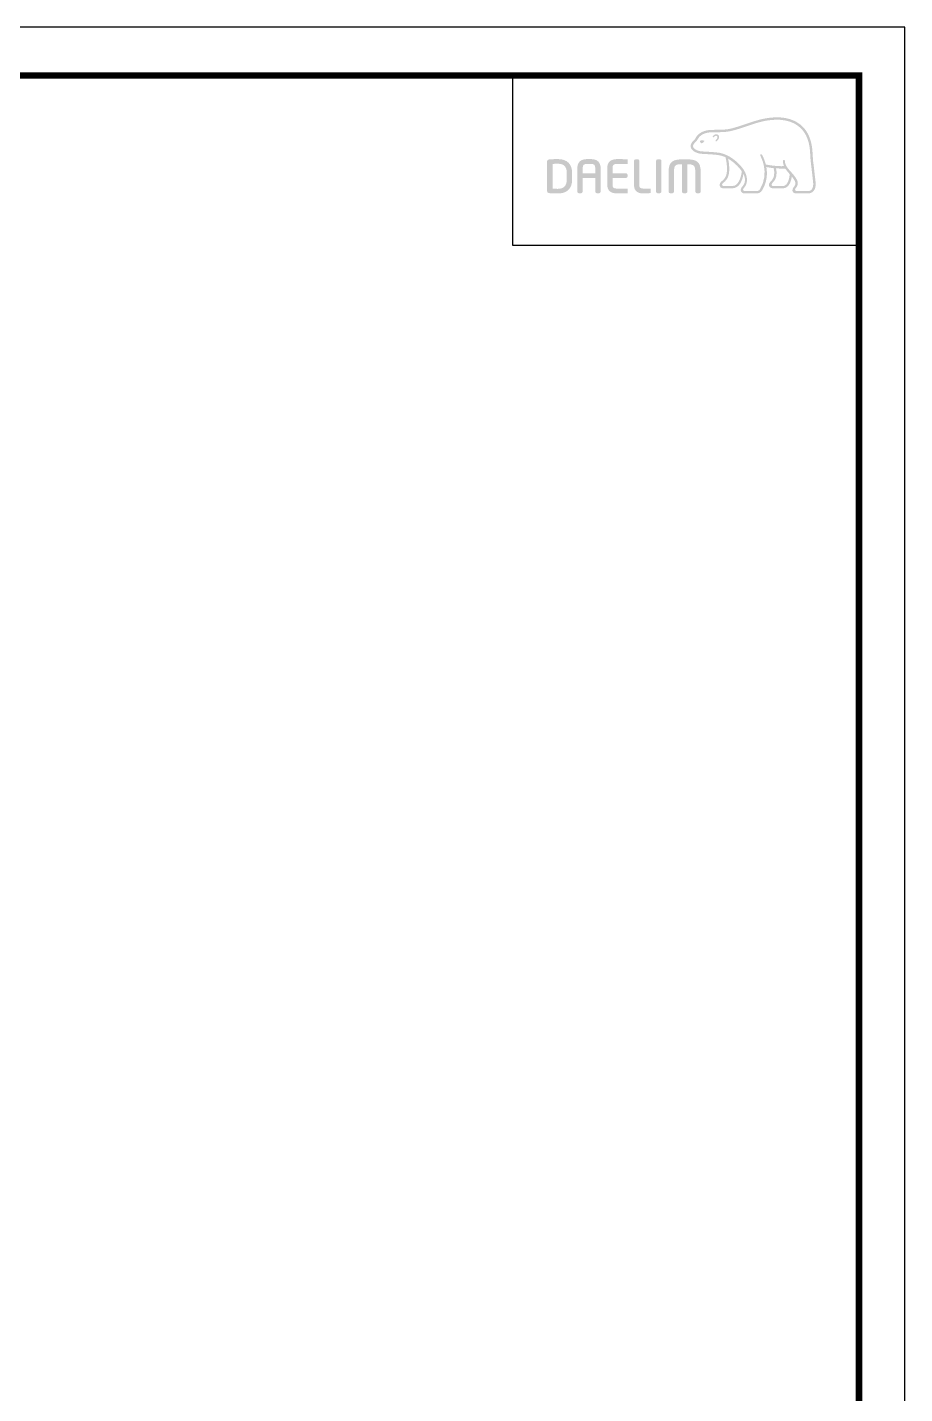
# Model space of a CAD drawing. Extents: x 2472 to 3262, y 0 to 579.
# Drawn here: x 3016.7 to 3261.7, y 197.4 to 578.8 of the extents above; entities that cross this region are included whole.
import ezdxf

# ---------------------------------------------------------------- set-up
doc = ezdxf.new("R2010")
doc.units = 0
doc.header["$LTSCALE"] = 10
doc.header["$MEASUREMENT"] = 0
doc.layers.get('0').update_dxf_attribs({"linetype": 'CONTINUOUS'})

msp = doc.modelspace()

# ---------------------------------------------------------------- hatches: boundary and pattern name
h = msp.add_hatch(color=5)
edge = h.paths.add_edge_path()
edge.add_spline(control_points=[(3233.53, 550.71), (3230.7, 553.89), (3226.29, 553.92), (3223.09, 553.39)], knot_values=[4, 4, 4, 4, 5, 5, 5, 5], degree=3, periodic=0)
edge.add_spline(control_points=[(3223.09, 553.39), (3221.14, 553.07), (3219.25, 552.42), (3217.42, 551.81)], knot_values=[5, 5, 5, 5, 6, 6, 6, 6], degree=3, periodic=0)
edge.add_spline(control_points=[(3217.42, 551.81), (3215.91, 551.28), (3214.33, 550.75), (3212.75, 550.4)], knot_values=[6, 6, 6, 6, 7, 7, 7, 7], degree=3, periodic=0)
edge.add_spline(control_points=[(3212.75, 550.4), (3211.66, 550.17), (3210.28, 550.17), (3209.06, 550.16)], knot_values=[7, 7, 7, 7, 8, 8, 8, 8], degree=3, periodic=0)
edge.add_spline(control_points=[(3209.06, 550.16), (3209.06, 550.16), (3207.9, 550.14), (3207.9, 550.14)], knot_values=[8.00001, 8.00001, 8.00001, 8.00001, 9, 9, 9, 9], degree=3, periodic=0)
edge.add_spline(control_points=[(3207.9, 550.14), (3205.62, 550.08), (3204.06, 549.3), (3203.29, 547.8)], knot_values=[9, 9, 9, 9, 10, 10, 10, 10], degree=3, periodic=0)
edge.add_spline(control_points=[(3203.29, 547.8), (3203.29, 547.8), (3203.25, 547.73), (3203.25, 547.73)], knot_values=[10.00001, 10.00001, 10.00001, 10.00001, 11, 11, 11, 11], degree=3, periodic=0)
edge.add_spline(control_points=[(3203.25, 547.73), (3203.12, 547.51), (3202.95, 547.32), (3202.75, 547.14)], knot_values=[11, 11, 11, 11, 12, 12, 12, 12], degree=3, periodic=0)
edge.add_spline(control_points=[(3202.75, 547.14), (3202.54, 546.93), (3202.33, 546.72), (3202.18, 546.45)], knot_values=[12, 12, 12, 12, 13, 13, 13, 13], degree=3, periodic=0)
edge.add_spline(control_points=[(3202.18, 546.45), (3201.89, 545.94), (3201.86, 545.42), (3202.11, 544.94)], knot_values=[13, 13, 13, 13, 14, 14, 14, 14], degree=3, periodic=0)
edge.add_spline(control_points=[(3202.11, 544.94), (3202.6, 544.03), (3203.98, 543.54), (3204.8, 543.47), (3204.8, 543.47), (3206.03, 543.4), (3206.03, 543.4)], knot_values=[14, 14, 14, 14, 15, 15, 15, 16, 16, 16, 16], degree=3, periodic=0)
edge.add_spline(control_points=[(3206.03, 543.4), (3207.33, 543.32), (3208.95, 543.23), (3209.92, 543.06)], knot_values=[16, 16, 16, 16, 17, 17, 17, 17], degree=3, periodic=0)
edge.add_spline(control_points=[(3209.92, 543.06), (3210.53, 542.95), (3211.12, 542.76), (3211.66, 542.51)], knot_values=[17, 17, 17, 17, 18, 18, 18, 18], degree=3, periodic=0)
edge.add_spline(control_points=[(3211.66, 542.51), (3211.69, 542.45), (3212.18, 540.67), (3212.08, 538.7)], knot_values=[18, 18, 18, 18, 19, 19, 19, 19], degree=3, periodic=0)
edge.add_spline(control_points=[(3212.08, 538.7), (3211.99, 536.91), (3211.2, 536.29), (3210.64, 535.83)], knot_values=[19, 19, 19, 19, 20, 20, 20, 20], degree=3, periodic=0)
edge.add_spline(control_points=[(3210.64, 535.83), (3210.63, 535.82), (3210.08, 535.39), (3210.04, 534.86)], knot_values=[20, 20, 20, 20, 21, 21, 21, 21], degree=3, periodic=0)
edge.add_spline(control_points=[(3210.04, 534.86), (3210.02, 534.58), (3210.09, 534.32), (3210.26, 534.14)], knot_values=[21, 21, 21, 21, 22, 22, 22, 22], degree=3, periodic=0)
edge.add_spline(control_points=[(3210.26, 534.14), (3210.45, 533.93), (3210.74, 533.83), (3211.11, 533.83), (3211.11, 533.83), (3213.58, 533.83), (3213.58, 533.83)], knot_values=[22, 22, 22, 22, 23, 23, 23, 24, 24, 24, 24], degree=3, periodic=0)
edge.add_spline(control_points=[(3213.58, 533.83), (3215.61, 533.83), (3216.47, 536.2), (3216.68, 537.86)], knot_values=[24, 24, 24, 24, 25, 25, 25, 25], degree=3, periodic=0)
edge.add_spline(control_points=[(3216.68, 537.86), (3217.28, 536.67), (3217.27, 535.33), (3216.51, 534.48)], knot_values=[25, 25, 25, 25, 26, 26, 26, 26], degree=3, periodic=0)
edge.add_spline(control_points=[(3216.51, 534.48), (3216.51, 534.48), (3215.85, 533.87), (3215.92, 533.28)], knot_values=[26.00001, 26.00001, 26.00001, 26.00001, 27, 27, 27, 27], degree=3, periodic=0)
edge.add_spline(control_points=[(3215.92, 533.28), (3215.98, 532.67), (3216.5, 532.42), (3216.91, 532.42), (3216.91, 532.42), (3220.44, 532.42), (3220.44, 532.42)], knot_values=[27, 27, 27, 27, 28, 28, 28, 29, 29, 29, 29], degree=3, periodic=0)
edge.add_spline(control_points=[(3220.44, 532.42), (3221.06, 532.42), (3221.56, 532.7), (3221.89, 533.24)], knot_values=[29, 29, 29, 29, 30, 30, 30, 30], degree=3, periodic=0)
edge.add_spline(control_points=[(3221.89, 533.24), (3223.33, 535.61), (3223.4, 537.95), (3223.09, 539.77)], knot_values=[30, 30, 30, 30, 31, 31, 31, 31], degree=3, periodic=0)
edge.add_spline(control_points=[(3223.09, 539.77), (3223.51, 539.68), (3224.23, 539.55), (3225.11, 539.46)], knot_values=[31, 31, 31, 31, 32, 32, 32, 32], degree=3, periodic=0)
edge.add_spline(control_points=[(3225.11, 539.46), (3225.17, 539.21), (3225.26, 538.65), (3225.26, 538.65)], knot_values=[32, 32, 32, 32, 33, 33, 33, 33], degree=3, periodic=0)
edge.add_spline(control_points=[(3225.26, 538.65), (3225.28, 538.44), (3225.28, 538.25), (3225.28, 538.08)], knot_values=[33, 33, 33, 33, 34, 34, 34, 34], degree=3, periodic=0)
edge.add_spline(control_points=[(3225.28, 538.08), (3225.28, 536.71), (3224.68, 536.12), (3224.34, 535.78)], knot_values=[34, 34, 34, 34, 35, 35, 35, 35], degree=3, periodic=0)
edge.add_spline(control_points=[(3224.34, 535.78), (3224.33, 535.78), (3223.86, 535.31), (3223.81, 534.92)], knot_values=[35, 35, 35, 35, 36, 36, 36, 36], degree=3, periodic=0)
edge.add_spline(control_points=[(3223.81, 534.92), (3223.81, 534.92), (3223.71, 534.51), (3224.07, 534.15)], knot_values=[36.00001, 36.00001, 36.00001, 36.00001, 37, 37, 37, 37], degree=3, periodic=0)
edge.add_spline(control_points=[(3224.07, 534.15), (3224.26, 533.94), (3224.58, 533.83), (3224.99, 533.83), (3224.99, 533.83), (3227.73, 533.83), (3227.73, 533.83)], knot_values=[37, 37, 37, 37, 38, 38, 38, 39, 39, 39, 39], degree=3, periodic=0)
edge.add_spline(control_points=[(3227.73, 533.83), (3229.48, 533.83), (3230.02, 535.99), (3230.19, 537.11)], knot_values=[39, 39, 39, 39, 40, 40, 40, 40], degree=3, periodic=0)
edge.add_spline(control_points=[(3230.19, 537.11), (3230.5, 536.71), (3230.86, 536.24), (3231.07, 535.78)], knot_values=[40, 40, 40, 40, 41, 41, 41, 41], degree=3, periodic=0)
edge.add_spline(control_points=[(3231.07, 535.78), (3231.22, 535.48), (3231.24, 535.13), (3231.13, 534.81)], knot_values=[41, 41, 41, 41, 42, 42, 42, 42], degree=3, periodic=0)
edge.add_spline(control_points=[(3231.13, 534.81), (3230.95, 534.23), (3230.22, 533.81), (3230.37, 533.12)], knot_values=[42, 42, 42, 42, 43, 43, 43, 43], degree=3, periodic=0)
edge.add_spline(control_points=[(3230.37, 533.12), (3230.5, 532.58), (3230.94, 532.42), (3231.41, 532.42), (3231.41, 532.42), (3234.92, 532.42), (3234.92, 532.42)], knot_values=[43, 43, 43, 43, 44, 44, 44, 45, 45, 45, 45], degree=3, periodic=0)
edge.add_spline(control_points=[(3234.92, 532.42), (3234.95, 532.42), (3235.65, 532.41), (3236.22, 533.01)], knot_values=[45, 45, 45, 45, 46, 46, 46, 46], degree=3, periodic=0)
edge.add_spline(control_points=[(3236.22, 533.01), (3236.74, 533.58), (3236.95, 534.42), (3236.83, 535.6)], knot_values=[46, 46, 46, 46, 47, 47, 47, 47], degree=3, periodic=0)
edge.add_spline(control_points=[(3236.83, 535.6), (3236.83, 535.6), (3236.3, 540.2), (3236.3, 540.2)], knot_values=[0, 0, 0, 0, 1, 1, 1, 1], degree=3, periodic=0)
edge.add_spline(control_points=[(3236.3, 540.2), (3236.1, 541.53), (3236.07, 542.25), (3236.04, 542.96), (3236.04, 542.96), (3235.91, 544.77), (3235.91, 544.77)], knot_values=[1, 1, 1, 1, 2, 2, 2, 3, 3, 3, 3], degree=3, periodic=0)
edge.add_spline(control_points=[(3235.91, 544.77), (3235.64, 547.24), (3234.84, 549.25), (3233.53, 550.71)], knot_values=[3, 3, 3, 3, 4, 4, 4, 4], degree=3, periodic=0)
edge = h.paths.add_edge_path(flags=16)
edge.add_spline(control_points=[(3212.89, 549.75), (3214.52, 550.1), (3216.11, 550.64), (3217.64, 551.17)], knot_values=[31, 31, 31, 31, 32, 32, 32, 32], degree=3, periodic=0)
edge.add_spline(control_points=[(3217.64, 551.17), (3219.44, 551.78), (3221.3, 552.41), (3223.2, 552.73)], knot_values=[32, 32, 32, 32, 33, 33, 33, 33], degree=3, periodic=0)
edge.add_spline(control_points=[(3223.2, 552.73), (3226.24, 553.23), (3230.4, 553.2), (3233.02, 550.27)], knot_values=[33, 33, 33, 33, 34, 34, 34, 34], degree=3, periodic=0)
edge.add_spline(control_points=[(3233.02, 550.27), (3234.23, 548.91), (3234.98, 547.03), (3235.23, 544.7), (3235.23, 544.7), (3235.36, 542.92), (3235.36, 542.92)], knot_values=[34, 34, 34, 34, 35, 35, 35, 36, 36, 36, 36], degree=3, periodic=0)
edge.add_spline(control_points=[(3235.36, 542.92), (3235.39, 542.21), (3235.44, 541.47), (3235.62, 540.11), (3235.62, 540.11), (3236.15, 535.52), (3236.15, 535.52)], knot_values=[36, 36, 36, 36, 37, 37, 37, 38, 38, 38, 38], degree=3, periodic=0)
edge.add_spline(control_points=[(3236.15, 535.52), (3236.24, 534.57), (3236.09, 533.89), (3235.73, 533.48)], knot_values=[38, 38, 38, 38, 39, 39, 39, 39], degree=3, periodic=0)
edge.add_spline(control_points=[(3235.73, 533.48), (3235.38, 533.09), (3234.95, 533.09), (3234.92, 533.09), (3234.92, 533.09), (3231.47, 533.09), (3231.47, 533.09)], knot_values=[0, 0, 0, 0, 1, 1, 1, 2, 2, 2, 2], degree=3, periodic=0)
edge.add_spline(control_points=[(3231.47, 533.09), (3231.26, 533.09), (3231.09, 533.18), (3231.09, 533.43)], knot_values=[2, 2, 2, 2, 3, 3, 3, 3], degree=3, periodic=0)
edge.add_spline(control_points=[(3231.09, 533.43), (3231.09, 533.79), (3231.55, 534.09), (3231.73, 534.55)], knot_values=[3, 3, 3, 3, 4, 4, 4, 4], degree=3, periodic=0)
edge.add_spline(control_points=[(3231.73, 534.55), (3231.92, 535.05), (3231.9, 535.59), (3231.68, 536.07)], knot_values=[4, 4, 4, 4, 5, 5, 5, 5], degree=3, periodic=0)
edge.add_spline(control_points=[(3231.68, 536.07), (3231.27, 536.94), (3230.66, 537.63), (3230.07, 538.29)], knot_values=[5, 5, 5, 5, 6, 6, 6, 6], degree=3, periodic=0)
edge.add_spline(control_points=[(3230.07, 538.29), (3229.23, 539.23), (3228.33, 540.13), (3228.27, 541.42)], knot_values=[6, 6, 6, 6, 7, 7, 7, 7], degree=3, periodic=0)
edge.add_spline(control_points=[(3228.27, 541.42), (3228.26, 541.61), (3228.18, 541.79), (3227.99, 541.78)], knot_values=[7, 7, 7, 7, 8, 8, 8, 8], degree=3, periodic=0)
edge.add_spline(control_points=[(3227.99, 541.78), (3227.81, 541.78), (3227.68, 541.61), (3227.69, 541.37)], knot_values=[8, 8, 8, 8, 9, 9, 9, 9], degree=3, periodic=0)
edge.add_spline(control_points=[(3227.69, 541.37), (3227.73, 540.88), (3227.86, 540.43), (3228.03, 540.02)], knot_values=[9, 9, 9, 9, 10, 10, 10, 10], degree=3, periodic=0)
edge.add_spline(control_points=[(3228.03, 540.02), (3225.75, 539.92), (3223.47, 540.37), (3222.93, 540.49)], knot_values=[10, 10, 10, 10, 11, 11, 11, 11], degree=3, periodic=0)
edge.add_spline(control_points=[(3222.93, 540.49), (3222.53, 542.11), (3221.87, 543.17), (3221.86, 543.19)], knot_values=[11, 11, 11, 11, 12, 12, 12, 12], degree=3, periodic=0)
edge.add_spline(control_points=[(3221.86, 543.19), (3221.76, 543.35), (3221.59, 543.41), (3221.46, 543.33)], knot_values=[12, 12, 12, 12, 13, 13, 13, 13], degree=3, periodic=0)
edge.add_spline(control_points=[(3221.46, 543.33), (3221.33, 543.25), (3221.3, 543.06), (3221.4, 542.9)], knot_values=[13, 13, 13, 13, 14, 14, 14, 14], degree=3, periodic=0)
edge.add_spline(control_points=[(3221.4, 542.9), (3221.42, 542.85), (3224.13, 538.25), (3221.31, 533.58)], knot_values=[14, 14, 14, 14, 15, 15, 15, 15], degree=3, periodic=0)
edge.add_spline(control_points=[(3221.31, 533.58), (3221.11, 533.25), (3220.83, 533.09), (3220.44, 533.09), (3220.44, 533.09), (3216.93, 533.09), (3216.93, 533.09)], knot_values=[15, 15, 15, 15, 16, 16, 16, 17, 17, 17, 17], degree=3, periodic=0)
edge.add_spline(control_points=[(3216.93, 533.09), (3216.79, 533.09), (3216.57, 533.19), (3216.57, 533.43)], knot_values=[17, 17, 17, 17, 18, 18, 18, 18], degree=3, periodic=0)
edge.add_spline(control_points=[(3216.57, 533.43), (3216.57, 533.67), (3216.91, 534.03), (3216.91, 534.03)], knot_values=[18, 18, 18, 18, 19, 19, 19, 19], degree=3, periodic=0)
edge.add_spline(control_points=[(3216.91, 534.03), (3218.32, 535.61), (3217.61, 538.07), (3216.25, 539.7)], knot_values=[19, 19, 19, 19, 20, 20, 20, 20], degree=3, periodic=0)
edge.add_spline(control_points=[(3216.25, 539.7), (3214.93, 541.26), (3212.78, 543.24), (3210.03, 543.73)], knot_values=[20, 20, 20, 20, 21, 21, 21, 21], degree=3, periodic=0)
edge.add_spline(control_points=[(3210.03, 543.73), (3209.04, 543.9), (3207.39, 544), (3206.06, 544.07), (3206.06, 544.07), (3204.85, 544.14), (3204.85, 544.14)], knot_values=[21, 21, 21, 21, 22, 22, 22, 23, 23, 23, 23], degree=3, periodic=0)
edge.add_spline(control_points=[(3204.85, 544.14), (3204.17, 544.19), (3203.06, 544.61), (3202.71, 545.25)], knot_values=[23, 23, 23, 23, 24, 24, 24, 24], degree=3, periodic=0)
edge.add_spline(control_points=[(3202.71, 545.25), (3202.56, 545.52), (3202.58, 545.81), (3202.77, 546.11)], knot_values=[24, 24, 24, 24, 25, 25, 25, 25], degree=3, periodic=0)
edge.add_spline(control_points=[(3202.77, 546.11), (3202.88, 546.31), (3203.06, 546.48), (3203.24, 546.66)], knot_values=[25, 25, 25, 25, 26, 26, 26, 26], degree=3, periodic=0)
edge.add_spline(control_points=[(3203.24, 546.66), (3203.45, 546.88), (3203.66, 547.1), (3203.84, 547.4)], knot_values=[26, 26, 26, 26, 27, 27, 27, 27], degree=3, periodic=0)
edge.add_spline(control_points=[(3203.84, 547.4), (3203.84, 547.4), (3203.89, 547.49), (3203.89, 547.49)], knot_values=[27.00001, 27.00001, 27.00001, 27.00001, 28, 28, 28, 28], degree=3, periodic=0)
edge.add_spline(control_points=[(3203.89, 547.49), (3204.56, 548.76), (3205.9, 549.42), (3207.93, 549.47)], knot_values=[28, 28, 28, 28, 29, 29, 29, 29], degree=3, periodic=0)
edge.add_spline(control_points=[(3207.93, 549.47), (3207.93, 549.47), (3209.06, 549.48), (3209.06, 549.48)], knot_values=[29.00001, 29.00001, 29.00001, 29.00001, 30, 30, 30, 30], degree=3, periodic=0)
edge.add_spline(control_points=[(3209.06, 549.48), (3210.3, 549.49), (3211.73, 549.5), (3212.89, 549.75)], knot_values=[30, 30, 30, 30, 31, 31, 31, 31], degree=3, periodic=0)
edge = h.paths.add_edge_path(flags=0)
edge.add_spline(control_points=[(3209.55, 548.8), (3209.79, 548.62), (3209.94, 548.36), (3209.9, 548.05)], knot_values=[8, 8, 8, 8, 9, 9, 9, 9], degree=3, periodic=0)
edge.add_spline(control_points=[(3209.9, 548.05), (3209.85, 547.59), (3209.46, 547.11), (3209.17, 546.96)], knot_values=[7, 7, 7, 7, 8, 8, 8, 8], degree=3, periodic=0)
edge.add_spline(control_points=[(3209.17, 546.96), (3209.06, 546.92), (3208.93, 546.94), (3208.89, 547.04)], knot_values=[6, 6, 6, 6, 7, 7, 7, 7], degree=3, periodic=0)
edge.add_spline(control_points=[(3208.89, 547.04), (3208.84, 547.15), (3208.9, 547.27), (3209, 547.33)], knot_values=[5, 5, 5, 5, 6, 6, 6, 6], degree=3, periodic=0)
edge.add_spline(control_points=[(3209, 547.33), (3209.17, 547.43), (3209.41, 547.76), (3209.44, 548.04)], knot_values=[4, 4, 4, 4, 5, 5, 5, 5], degree=3, periodic=0)
edge.add_spline(control_points=[(3209.44, 548.04), (3209.46, 548.21), (3209.41, 548.34), (3209.28, 548.44)], knot_values=[3, 3, 3, 3, 4, 4, 4, 4], degree=3, periodic=0)
edge.add_spline(control_points=[(3209.28, 548.44), (3208.92, 548.7), (3208.49, 548.19), (3208.45, 548.16)], knot_values=[2, 2, 2, 2, 3, 3, 3, 3], degree=3, periodic=0)
edge.add_spline(control_points=[(3208.45, 548.16), (3208.37, 548.07), (3208.24, 548.05), (3208.17, 548.12)], knot_values=[1, 1, 1, 1, 2, 2, 2, 2], degree=3, periodic=0)
edge.add_spline(control_points=[(3208.17, 548.12), (3208.07, 548.19), (3208.09, 548.33), (3208.17, 548.42)], knot_values=[0, 0, 0, 0, 1, 1, 1, 1], degree=3, periodic=0)
edge.add_spline(control_points=[(3208.17, 548.42), (3208.39, 548.66), (3209, 549.18), (3209.55, 548.8)], knot_values=[9, 9, 9, 9, 10, 10, 10, 10], degree=3, periodic=0)
edge = h.paths.add_edge_path(flags=16)
edge.add_spline(control_points=[(3212.71, 538.67), (3212.78, 540.09), (3212.57, 541.39), (3212.41, 542.11), (3212.41, 542.11), (3214.62, 540.85), (3216.23, 538.59)], knot_values=[5, 5, 5, 5, 6, 6, 6, 7, 7, 7, 7], degree=3, periodic=0)
edge.add_spline(control_points=[(3216.23, 538.59), (3216.11, 537.63), (3215.57, 534.46), (3213.58, 534.46), (3213.58, 534.46), (3211.11, 534.46), (3211.11, 534.46)], knot_values=[0, 0, 0, 0, 1, 1, 1, 2, 2, 2, 2], degree=3, periodic=0)
edge.add_spline(control_points=[(3211.11, 534.46), (3210.92, 534.46), (3210.71, 534.62), (3210.71, 534.85)], knot_values=[2, 2, 2, 2, 3, 3, 3, 3], degree=3, periodic=0)
edge.add_spline(control_points=[(3210.71, 534.85), (3210.71, 535.09), (3211.01, 535.33), (3211.04, 535.34)], knot_values=[3, 3, 3, 3, 4, 4, 4, 4], degree=3, periodic=0)
edge.add_spline(control_points=[(3211.04, 535.34), (3211.66, 535.84), (3212.61, 536.6), (3212.71, 538.67)], knot_values=[4, 4, 4, 4, 5, 5, 5, 5], degree=3, periodic=0)
edge = h.paths.add_edge_path(flags=0)
edge.add_spline(control_points=[(3205.76, 547.1), (3205.76, 547.1), (3205.84, 547.06), (3205.73, 546.93)], knot_values=[1.00001, 1.00001, 1.00001, 1.00001, 2, 2, 2, 2], degree=3, periodic=0)
edge.add_spline(control_points=[(3205.73, 546.93), (3205.43, 546.51), (3205.13, 546.42), (3205.13, 546.42)], knot_values=[2, 2, 2, 2, 2.99999, 2.99999, 2.99999, 2.99999], degree=3, periodic=0)
edge.add_spline(control_points=[(3205.13, 546.42), (3205.13, 546.42), (3204.9, 546.34), (3204.78, 546.49)], knot_values=[3.00001, 3.00001, 3.00001, 3.00001, 4, 4, 4, 4], degree=3, periodic=0)
edge.add_spline(control_points=[(3204.78, 546.49), (3204.52, 546.79), (3204.51, 546.96), (3204.51, 546.96), (3204.51, 546.96), (3204.49, 547.08), (3204.61, 547.11)], knot_values=[4, 4, 4, 4, 5, 5, 5, 6, 6, 6, 6], degree=3, periodic=0)
edge.add_spline(control_points=[(3205.76, 547.1), (3205.13, 547.35), (3204.61, 547.11), (3204.61, 547.11)], knot_values=[0.00001, 0.00001, 0.00001, 0.00001, 1, 1, 1, 1], degree=3, periodic=0)
edge = h.paths.add_edge_path(flags=16)
edge.add_spline(control_points=[(3225.79, 539.4), (3226.56, 539.35), (3227.53, 539.31), (3228.36, 539.36)], knot_values=[6, 6, 6, 6, 7, 7, 7, 7], degree=3, periodic=0)
edge.add_spline(control_points=[(3228.36, 539.36), (3228.68, 538.86), (3229.21, 538.24), (3229.61, 537.77)], knot_values=[7, 7, 7, 7, 8, 8, 8, 8], degree=3, periodic=0)
edge.add_spline(control_points=[(3229.61, 537.77), (3229.61, 537.73), (3229.39, 534.46), (3227.73, 534.46)], knot_values=[9, 9, 9, 9, 10, 10, 10, 10], degree=3, periodic=0)
edge.add_spline(control_points=[(3227.73, 534.46), (3227.73, 534.46), (3224.91, 534.46), (3224.91, 534.46)], knot_values=[0, 0, 0, 0, 1, 1, 1, 1], degree=3, periodic=0)
edge.add_spline(control_points=[(3224.91, 534.46), (3224.69, 534.46), (3224.53, 534.64), (3224.53, 534.85)], knot_values=[1, 1, 1, 1, 2, 2, 2, 2], degree=3, periodic=0)
edge.add_spline(control_points=[(3224.53, 534.85), (3224.53, 535.06), (3224.76, 535.32), (3224.78, 535.33)], knot_values=[2, 2, 2, 2, 3, 3, 3, 3], degree=3, periodic=0)
edge.add_spline(control_points=[(3224.78, 535.33), (3225.36, 535.89), (3225.94, 536.65), (3225.94, 538.06)], knot_values=[3, 3, 3, 3, 4, 4, 4, 4], degree=3, periodic=0)
edge.add_spline(control_points=[(3225.94, 538.06), (3225.94, 538.27), (3225.93, 538.49), (3225.9, 538.72)], knot_values=[4, 4, 4, 4, 5, 5, 5, 5], degree=3, periodic=0)
edge.add_spline(control_points=[(3225.9, 538.72), (3225.9, 538.72), (3225.82, 539.13), (3225.79, 539.4)], knot_values=[5.00001, 5.00001, 5.00001, 5.00001, 6, 6, 6, 6], degree=3, periodic=0)
h = msp.add_hatch(color=5)
edge = h.paths.add_edge_path()
edge.add_spline(control_points=[(3168.85, 538.02), (3168.85, 540.61), (3167.46, 541.99), (3164.85, 541.99)], knot_values=[7, 7, 7, 7, 8, 8, 8, 8], degree=3, periodic=0)
edge.add_spline(control_points=[(3164.85, 541.99), (3163.89, 541.99), (3162.67, 541.93), (3162.28, 541.86)], knot_values=[0, 0, 0, 0, 1, 1, 1, 1], degree=3, periodic=0)
edge.add_spline(control_points=[(3162.28, 541.86), (3162.03, 541.82), (3161.87, 541.64), (3161.87, 541.39), (3161.87, 541.39), (3161.87, 532.99), (3161.87, 532.99)], knot_values=[1, 1, 1, 1, 2, 2, 2, 3, 3, 3, 3], degree=3, periodic=0)
edge.add_spline(control_points=[(3161.87, 532.99), (3161.87, 532.73), (3162.03, 532.55), (3162.29, 532.5)], knot_values=[3, 3, 3, 3, 4, 4, 4, 4], degree=3, periodic=0)
edge.add_spline(control_points=[(3162.29, 532.5), (3162.67, 532.45), (3163.88, 532.39), (3164.85, 532.39)], knot_values=[4, 4, 4, 4, 5, 5, 5, 5], degree=3, periodic=0)
edge.add_spline(control_points=[(3164.85, 532.39), (3167.46, 532.39), (3168.85, 533.76), (3168.85, 536.36), (3168.85, 536.36), (3168.85, 538.02), (3168.85, 538.02)], knot_values=[5, 5, 5, 5, 6, 6, 6, 7, 7, 7, 7], degree=3, periodic=0)
edge = h.paths.add_edge_path(flags=16)
edge.add_spline(control_points=[(3164.84, 540.69), (3166.58, 540.69), (3167.36, 539.86), (3167.36, 538.02), (3167.36, 538.02), (3167.36, 537.6), (3167.36, 537.19)], knot_values=[4, 4, 4, 4, 5, 5, 5, 5.5, 5.5, 5.5, 5.5], degree=3, periodic=0)
edge.add_spline(control_points=[(3167.36, 537.19), (3167.36, 536.77), (3167.36, 536.36), (3167.36, 536.36)], knot_values=[5.5, 5.5, 5.5, 5.5, 6, 6, 6, 6], degree=3, periodic=0)
edge.add_spline(control_points=[(3167.36, 536.36), (3167.36, 534.56), (3166.53, 533.68), (3164.85, 533.68)], knot_values=[0, 0, 0, 0, 1, 1, 1, 1], degree=3, periodic=0)
edge.add_spline(control_points=[(3164.85, 533.68), (3164.85, 533.68), (3163.69, 533.7), (3163.38, 533.71), (3163.38, 533.71), (3163.38, 540.62), (3163.38, 540.62)], knot_values=[1.00001, 1.00001, 1.00001, 1.00001, 2, 2, 2, 3, 3, 3, 3], degree=3, periodic=0)
edge.add_spline(control_points=[(3163.38, 540.62), (3163.99, 540.69), (3164.84, 540.69), (3164.84, 540.69)], knot_values=[3, 3, 3, 3, 4, 4, 4, 4], degree=3, periodic=0)
h = msp.add_hatch(color=5)
edge = h.paths.add_edge_path()
edge.add_spline(control_points=[(3176.82, 539.28), (3176.82, 541.15), (3175.92, 541.99), (3173.91, 541.99)], knot_values=[13, 13, 13, 13, 14, 14, 14, 14], degree=3, periodic=0)
edge.add_spline(control_points=[(3173.91, 541.99), (3173.91, 541.99), (3173.18, 541.99), (3173.18, 541.99)], knot_values=[0.00001, 0.00001, 0.00001, 0.00001, 1, 1, 1, 1], degree=3, periodic=0)
edge.add_spline(control_points=[(3173.18, 541.99), (3171.18, 541.99), (3170.29, 541.15), (3170.29, 539.28), (3170.29, 539.28), (3170.29, 532.88), (3170.29, 532.88)], knot_values=[1, 1, 1, 1, 2, 2, 2, 3, 3, 3, 3], degree=3, periodic=0)
edge.add_spline(control_points=[(3170.29, 532.88), (3170.29, 532.66), (3170.46, 532.47), (3170.69, 532.47)], knot_values=[3, 3, 3, 3, 4, 4, 4, 4], degree=3, periodic=0)
edge.add_spline(control_points=[(3170.69, 532.47), (3170.69, 532.47), (3171.39, 532.47), (3171.39, 532.47)], knot_values=[4.00001, 4.00001, 4.00001, 4.00001, 5, 5, 5, 5], degree=3, periodic=0)
edge.add_spline(control_points=[(3171.39, 532.47), (3171.62, 532.47), (3171.79, 532.69), (3171.79, 532.88), (3171.79, 532.88), (3171.79, 533.8), (3171.79, 534.74)], knot_values=[5, 5, 5, 5, 6, 6, 6, 6.5, 6.5, 6.5, 6.5], degree=3, periodic=0)
edge.add_spline(control_points=[(3171.79, 534.74), (3171.79, 535.68), (3171.79, 536.64), (3171.79, 536.72), (3171.79, 536.72), (3175.32, 536.72), (3175.32, 536.72)], knot_values=[6.5, 6.5, 6.5, 6.5, 7, 7, 7, 8, 8, 8, 8], degree=3, periodic=0)
edge.add_spline(control_points=[(3175.32, 536.72), (3175.32, 536.57), (3175.32, 532.88), (3175.32, 532.88)], knot_values=[8, 8, 8, 8, 9, 9, 9, 9], degree=3, periodic=0)
edge.add_spline(control_points=[(3175.32, 532.88), (3175.32, 532.65), (3175.5, 532.47), (3175.72, 532.47)], knot_values=[9, 9, 9, 9, 10, 10, 10, 10], degree=3, periodic=0)
edge.add_spline(control_points=[(3175.72, 532.47), (3175.72, 532.47), (3176.42, 532.47), (3176.42, 532.47)], knot_values=[10.00001, 10.00001, 10.00001, 10.00001, 11, 11, 11, 11], degree=3, periodic=0)
edge.add_spline(control_points=[(3176.42, 532.47), (3176.65, 532.47), (3176.82, 532.7), (3176.82, 532.88), (3176.82, 532.88), (3176.82, 539.28), (3176.82, 539.28)], knot_values=[11, 11, 11, 11, 12, 12, 12, 13, 13, 13, 13], degree=3, periodic=0)
edge = h.paths.add_edge_path(flags=16)
edge.add_spline(control_points=[(3171.79, 539.28), (3171.79, 540.47), (3172.13, 540.66), (3173.18, 540.66)], knot_values=[2, 2, 2, 2, 3, 3, 3, 3], degree=3, periodic=0)
edge.add_spline(control_points=[(3173.18, 540.66), (3173.18, 540.66), (3173.91, 540.66), (3173.91, 540.66)], knot_values=[3.00001, 3.00001, 3.00001, 3.00001, 4, 4, 4, 4], degree=3, periodic=0)
edge.add_spline(control_points=[(3173.91, 540.66), (3174.97, 540.66), (3175.32, 540.47), (3175.32, 539.28)], knot_values=[4, 4, 4, 4, 5, 5, 5, 5], degree=3, periodic=0)
edge.add_spline(control_points=[(3175.32, 539.28), (3175.32, 539.28), (3175.32, 538.14), (3175.32, 538.03)], knot_values=[5.00001, 5.00001, 5.00001, 5.00001, 6, 6, 6, 6], degree=3, periodic=0)
edge.add_spline(control_points=[(3175.32, 538.03), (3175.32, 538.03), (3171.79, 538.03), (3171.79, 538.03)], knot_values=[0, 0, 0, 0, 1, 1, 1, 1], degree=3, periodic=0)
edge.add_spline(control_points=[(3171.79, 538.03), (3171.79, 538.14), (3171.79, 539.28), (3171.79, 539.28)], knot_values=[1, 1, 1, 1, 2, 2, 2, 2], degree=3, periodic=0)
h = msp.add_hatch(color=5)
edge = h.paths.add_edge_path()
edge.add_spline(control_points=[(3180.18, 538.02), (3180.18, 538.14), (3180.18, 539.54), (3180.18, 539.54)], knot_values=[14, 14, 14, 14, 15, 15, 15, 15], degree=3, periodic=0)
edge.add_spline(control_points=[(3180.18, 539.54), (3180.18, 540.25), (3180.18, 540.64), (3181.56, 540.64), (3181.56, 540.64), (3182.25, 540.64), (3182.94, 540.64)], knot_values=[15, 15, 15, 15, 16, 16, 16, 16.5, 16.5, 16.5, 16.5], degree=3, periodic=0)
edge.add_spline(control_points=[(3182.94, 540.64), (3183.63, 540.64), (3184.32, 540.63), (3184.32, 540.63), (3184.32, 540.63), (3184.32, 540.95), (3184.32, 541.26)], knot_values=[16.5, 16.5, 16.5, 16.5, 17, 17, 17, 17.5, 17.5, 17.5, 17.5], degree=3, periodic=0)
edge.add_spline(control_points=[(3184.32, 541.26), (3184.32, 541.57), (3184.32, 541.89), (3184.32, 541.89)], knot_values=[17.5, 17.5, 17.5, 17.5, 18, 18, 18, 18], degree=3, periodic=0)
edge.add_spline(control_points=[(3184.32, 541.89), (3184.32, 541.89), (3184.04, 541.91), (3184.04, 541.91)], knot_values=[18.00001, 18.00001, 18.00001, 18.00001, 19, 19, 19, 19], degree=3, periodic=0)
edge.add_spline(control_points=[(3184.04, 541.91), (3183.48, 541.96), (3182.25, 541.99), (3181.55, 541.99)], knot_values=[19, 19, 19, 19, 20, 20, 20, 20], degree=3, periodic=0)
edge.add_spline(control_points=[(3181.55, 541.99), (3179.61, 541.99), (3178.67, 541.19), (3178.67, 539.54)], knot_values=[20, 20, 20, 20, 21, 21, 21, 21], degree=3, periodic=0)
edge.add_spline(control_points=[(3178.67, 539.54), (3178.67, 539.54), (3178.67, 534.83), (3178.67, 534.83)], knot_values=[0, 0, 0, 0, 1, 1, 1, 1], degree=3, periodic=0)
edge.add_spline(control_points=[(3178.67, 534.83), (3178.67, 533.18), (3179.61, 532.39), (3181.55, 532.39)], knot_values=[1, 1, 1, 1, 2, 2, 2, 2], degree=3, periodic=0)
edge.add_spline(control_points=[(3181.55, 532.39), (3182.41, 532.39), (3183.57, 532.4), (3184.04, 532.45)], knot_values=[2, 2, 2, 2, 3, 3, 3, 3], degree=3, periodic=0)
edge.add_spline(control_points=[(3184.04, 532.45), (3184.04, 532.45), (3184.26, 532.47), (3184.26, 532.47)], knot_values=[3.00001, 3.00001, 3.00001, 3.00001, 3.99999, 3.99999, 3.99999, 3.99999], degree=3, periodic=0)
edge.add_spline(control_points=[(3184.26, 532.47), (3184.26, 532.47), (3184.26, 532.47), (3184.26, 532.47), (3184.26, 532.47), (3184.32, 532.47), (3184.32, 532.47)], knot_values=[3.99999, 3.99999, 3.99999, 3.99999, 4, 4, 4, 4.99999, 4.99999, 4.99999, 4.99999], degree=3, periodic=0)
edge.add_spline(control_points=[(3184.32, 532.47), (3184.32, 532.47), (3184.32, 532.47), (3184.32, 532.47), (3184.32, 532.47), (3184.32, 532.79), (3184.32, 533.1)], knot_values=[4.99999, 4.99999, 4.99999, 4.99999, 5.25, 5.25, 5.25, 5.5, 5.5, 5.5, 5.5], degree=3, periodic=0)
edge.add_spline(control_points=[(3184.32, 533.1), (3184.32, 533.42), (3184.32, 533.74), (3184.32, 533.74), (3184.32, 533.74), (3181.56, 533.74), (3181.56, 533.74)], knot_values=[5.5, 5.5, 5.5, 5.5, 6, 6, 6, 7, 7, 7, 7], degree=3, periodic=0)
edge.add_spline(control_points=[(3181.56, 533.74), (3180.18, 533.74), (3180.18, 534.12), (3180.18, 534.83), (3180.18, 534.83), (3180.18, 536.58), (3180.18, 536.72)], knot_values=[7, 7, 7, 7, 8, 8, 8, 9, 9, 9, 9], degree=3, periodic=0)
edge.add_spline(control_points=[(3180.18, 536.72), (3180.31, 536.72), (3183.9, 536.72), (3183.9, 536.72)], knot_values=[9, 9, 9, 9, 10, 10, 10, 10], degree=3, periodic=0)
edge.add_spline(control_points=[(3183.9, 536.72), (3184.12, 536.72), (3184.32, 536.9), (3184.32, 537.12)], knot_values=[10, 10, 10, 10, 11, 11, 11, 11], degree=3, periodic=0)
edge.add_spline(control_points=[(3184.32, 537.12), (3184.32, 537.12), (3184.32, 537.59), (3184.32, 537.59)], knot_values=[11.00001, 11.00001, 11.00001, 11.00001, 12, 12, 12, 12], degree=3, periodic=0)
edge.add_spline(control_points=[(3184.32, 537.59), (3184.32, 537.83), (3184.12, 538.02), (3183.9, 538.02), (3183.9, 538.02), (3180.31, 538.02), (3180.18, 538.02)], knot_values=[12, 12, 12, 12, 13, 13, 13, 14, 14, 14, 14], degree=3, periodic=0)
h = msp.add_hatch(color=5)
edge = h.paths.add_edge_path()
edge.add_spline(control_points=[(3188.91, 533.74), (3187.62, 533.74), (3187.62, 534.22), (3187.62, 534.69), (3187.62, 534.69), (3187.62, 541.48), (3187.62, 541.48)], knot_values=[9, 9, 9, 9, 10, 10, 10, 11, 11, 11, 11], degree=3, periodic=0)
edge.add_spline(control_points=[(3187.62, 541.48), (3187.62, 541.71), (3187.43, 541.91), (3187.2, 541.91)], knot_values=[11, 11, 11, 11, 12, 12, 12, 12], degree=3, periodic=0)
edge.add_spline(control_points=[(3187.2, 541.91), (3187.2, 541.91), (3186.56, 541.91), (3186.56, 541.91)], knot_values=[12.00001, 12.00001, 12.00001, 12.00001, 12.99999, 12.99999, 12.99999, 12.99999], degree=3, periodic=0)
edge.add_spline(control_points=[(3186.56, 541.91), (3186.32, 541.91), (3186.12, 541.71), (3186.12, 541.48), (3186.12, 541.48), (3186.12, 534.83), (3186.12, 534.83)], knot_values=[0, 0, 0, 0, 1, 1, 1, 2, 2, 2, 2], degree=3, periodic=0)
edge.add_spline(control_points=[(3186.12, 534.83), (3186.12, 532.66), (3187.61, 532.39), (3188.9, 532.39)], knot_values=[2, 2, 2, 2, 3, 3, 3, 3], degree=3, periodic=0)
edge.add_spline(control_points=[(3188.9, 532.39), (3189.84, 532.39), (3190.07, 532.43), (3190.37, 532.47)], knot_values=[3, 3, 3, 3, 4, 4, 4, 4], degree=3, periodic=0)
edge.add_spline(control_points=[(3190.37, 532.47), (3190.37, 532.47), (3190.53, 532.49), (3190.53, 532.49)], knot_values=[4.00001, 4.00001, 4.00001, 4.00001, 4.99999, 4.99999, 4.99999, 4.99999], degree=3, periodic=0)
edge.add_spline(control_points=[(3190.53, 532.49), (3190.53, 532.49), (3190.53, 532.49), (3190.53, 532.49), (3190.53, 532.49), (3190.74, 532.53), (3190.74, 532.53)], knot_values=[4.99999, 4.99999, 4.99999, 4.99999, 5.499995, 5.499995, 5.499995, 5.99999, 5.99999, 5.99999, 5.99999], degree=3, periodic=0)
edge.add_spline(control_points=[(3190.74, 532.53), (3190.74, 532.53), (3190.74, 532.53), (3190.74, 532.53), (3190.74, 532.53), (3190.81, 532.54), (3190.81, 532.54)], knot_values=[5.99999, 5.99999, 5.99999, 5.99999, 6.499995, 6.499995, 6.499995, 6.99999, 6.99999, 6.99999, 6.99999], degree=3, periodic=0)
edge.add_spline(control_points=[(3190.81, 532.54), (3190.81, 532.54), (3190.81, 532.54), (3190.81, 532.54), (3190.81, 532.54), (3190.81, 532.84), (3190.81, 533.14)], knot_values=[6.99999, 6.99999, 6.99999, 6.99999, 7.25, 7.25, 7.25, 7.5, 7.5, 7.5, 7.5], degree=3, periodic=0)
edge.add_spline(control_points=[(3190.81, 533.14), (3190.81, 533.44), (3190.81, 533.74), (3190.81, 533.74), (3190.81, 533.74), (3188.91, 533.74), (3188.91, 533.74)], knot_values=[7.5, 7.5, 7.5, 7.5, 8, 8, 8, 9, 9, 9, 9], degree=3, periodic=0)
h = msp.add_hatch(color=5)
edge = h.paths.add_edge_path()
edge.add_spline(control_points=[(3193.39, 532.47), (3193.64, 532.47), (3193.79, 532.69), (3193.79, 532.88), (3193.79, 532.88), (3193.79, 541.5), (3193.79, 541.5)], knot_values=[4, 4, 4, 4, 5, 5, 5, 6, 6, 6, 6], degree=3, periodic=0)
edge.add_spline(control_points=[(3193.79, 541.5), (3193.79, 541.72), (3193.62, 541.91), (3193.39, 541.91)], knot_values=[6, 6, 6, 6, 7, 7, 7, 7], degree=3, periodic=0)
edge.add_spline(control_points=[(3193.39, 541.91), (3193.39, 541.91), (3192.69, 541.91), (3192.69, 541.91)], knot_values=[7.00001, 7.00001, 7.00001, 7.00001, 7.99999, 7.99999, 7.99999, 7.99999], degree=3, periodic=0)
edge.add_spline(control_points=[(3192.69, 541.91), (3192.44, 541.91), (3192.29, 541.7), (3192.29, 541.5), (3192.29, 541.5), (3192.29, 532.88), (3192.29, 532.88)], knot_values=[0, 0, 0, 0, 1, 1, 1, 2, 2, 2, 2], degree=3, periodic=0)
edge.add_spline(control_points=[(3192.29, 532.88), (3192.29, 532.65), (3192.48, 532.47), (3192.69, 532.47)], knot_values=[2, 2, 2, 2, 3, 3, 3, 3], degree=3, periodic=0)
edge.add_spline(control_points=[(3192.69, 532.47), (3192.69, 532.47), (3193.39, 532.47), (3193.39, 532.47)], knot_values=[3.00001, 3.00001, 3.00001, 3.00001, 4, 4, 4, 4], degree=3, periodic=0)
h = msp.add_hatch(color=5)
edge = h.paths.add_edge_path()
edge.add_spline(control_points=[(3197.28, 538.06), (3197.28, 540.33), (3197.59, 540.55), (3199.52, 540.56)], knot_values=[5, 5, 5, 5, 6, 6, 6, 6], degree=3, periodic=0)
edge.add_spline(control_points=[(3199.52, 540.56), (3199.52, 540.42), (3199.52, 532.88), (3199.52, 532.88)], knot_values=[6, 6, 6, 6, 7, 7, 7, 7], degree=3, periodic=0)
edge.add_spline(control_points=[(3199.52, 532.88), (3199.52, 532.64), (3199.7, 532.47), (3199.92, 532.47)], knot_values=[7, 7, 7, 7, 8, 8, 8, 8], degree=3, periodic=0)
edge.add_spline(control_points=[(3199.92, 532.47), (3199.92, 532.47), (3200.62, 532.47), (3200.62, 532.47)], knot_values=[8.00001, 8.00001, 8.00001, 8.00001, 9, 9, 9, 9], degree=3, periodic=0)
edge.add_spline(control_points=[(3200.62, 532.47), (3200.87, 532.47), (3201.02, 532.69), (3201.02, 532.88), (3201.02, 532.88), (3201.02, 540.4), (3201.02, 540.55)], knot_values=[9, 9, 9, 9, 10, 10, 10, 11, 11, 11, 11], degree=3, periodic=0)
edge.add_spline(control_points=[(3201.02, 540.55), (3201.92, 540.54), (3202.5, 540.45), (3202.82, 540.13)], knot_values=[11, 11, 11, 11, 12, 12, 12, 12], degree=3, periodic=0)
edge.add_spline(control_points=[(3202.82, 540.13), (3203.19, 539.77), (3203.25, 539.1), (3203.25, 538.06), (3203.25, 538.06), (3203.25, 532.88), (3203.25, 532.88)], knot_values=[12, 12, 12, 12, 13, 13, 13, 14, 14, 14, 14], degree=3, periodic=0)
edge.add_spline(control_points=[(3203.25, 532.88), (3203.25, 532.66), (3203.43, 532.47), (3203.65, 532.47)], knot_values=[14, 14, 14, 14, 15, 15, 15, 15], degree=3, periodic=0)
edge.add_spline(control_points=[(3203.65, 532.47), (3203.65, 532.47), (3204.36, 532.47), (3204.36, 532.47)], knot_values=[15.00001, 15.00001, 15.00001, 15.00001, 16, 16, 16, 16], degree=3, periodic=0)
edge.add_spline(control_points=[(3204.36, 532.47), (3204.59, 532.47), (3204.76, 532.7), (3204.76, 532.88), (3204.76, 532.88), (3204.76, 538.18), (3204.76, 538.18)], knot_values=[16, 16, 16, 16, 17, 17, 17, 18, 18, 18, 18], degree=3, periodic=0)
edge.add_spline(control_points=[(3204.76, 538.18), (3204.76, 541.4), (3203.7, 541.94), (3200.27, 541.94)], knot_values=[18, 18, 18, 18, 19, 19, 19, 19], degree=3, periodic=0)
edge.add_spline(control_points=[(3200.27, 541.94), (3196.84, 541.94), (3195.77, 541.4), (3195.77, 538.18)], knot_values=[19, 19, 19, 19, 20, 20, 20, 20], degree=3, periodic=0)
edge.add_spline(control_points=[(3195.77, 538.18), (3195.77, 538.18), (3195.77, 532.88), (3195.77, 532.88)], knot_values=[0, 0, 0, 0, 1, 1, 1, 1], degree=3, periodic=0)
edge.add_spline(control_points=[(3195.77, 532.88), (3195.77, 532.65), (3195.95, 532.47), (3196.19, 532.47)], knot_values=[1, 1, 1, 1, 2, 2, 2, 2], degree=3, periodic=0)
edge.add_spline(control_points=[(3196.19, 532.47), (3196.19, 532.47), (3196.89, 532.47), (3196.89, 532.47)], knot_values=[2.00001, 2.00001, 2.00001, 2.00001, 3, 3, 3, 3], degree=3, periodic=0)
edge.add_spline(control_points=[(3196.89, 532.47), (3197.14, 532.47), (3197.28, 532.69), (3197.28, 532.88), (3197.28, 532.88), (3197.28, 538.06), (3197.28, 538.06)], knot_values=[3, 3, 3, 3, 4, 4, 4, 5, 5, 5, 5], degree=3, periodic=0)

# ---------------------------------------------------------------- linework, layer by layer
at = {"color": 5, "ltscale": 0.5}
msp.add_line((3152.25, 517.86), (3152.25, 565.32), dxfattribs=at)
at = {"color": 5, "ltscale": 40}
msp.add_line((3248.94, 517.86), (3152.25, 517.86), dxfattribs=at)
at = {"ltscale": 0.5}
msp.add_lwpolyline([(2471.83, 0), (3261.71, 0), (3261.71, 578.76), (2471.83, 578.76)], close=True, dxfattribs=at)
at = {"color": 5, "linetype": 'ByBlock', "lineweight": 200, "const_width": 1.82}
msp.add_lwpolyline([(2484.54, 24.78), (3248.94, 24.78), (3248.94, 565.32), (2484.54, 565.32)], close=True, dxfattribs=at)

doc.saveas('drawing.dxf')
